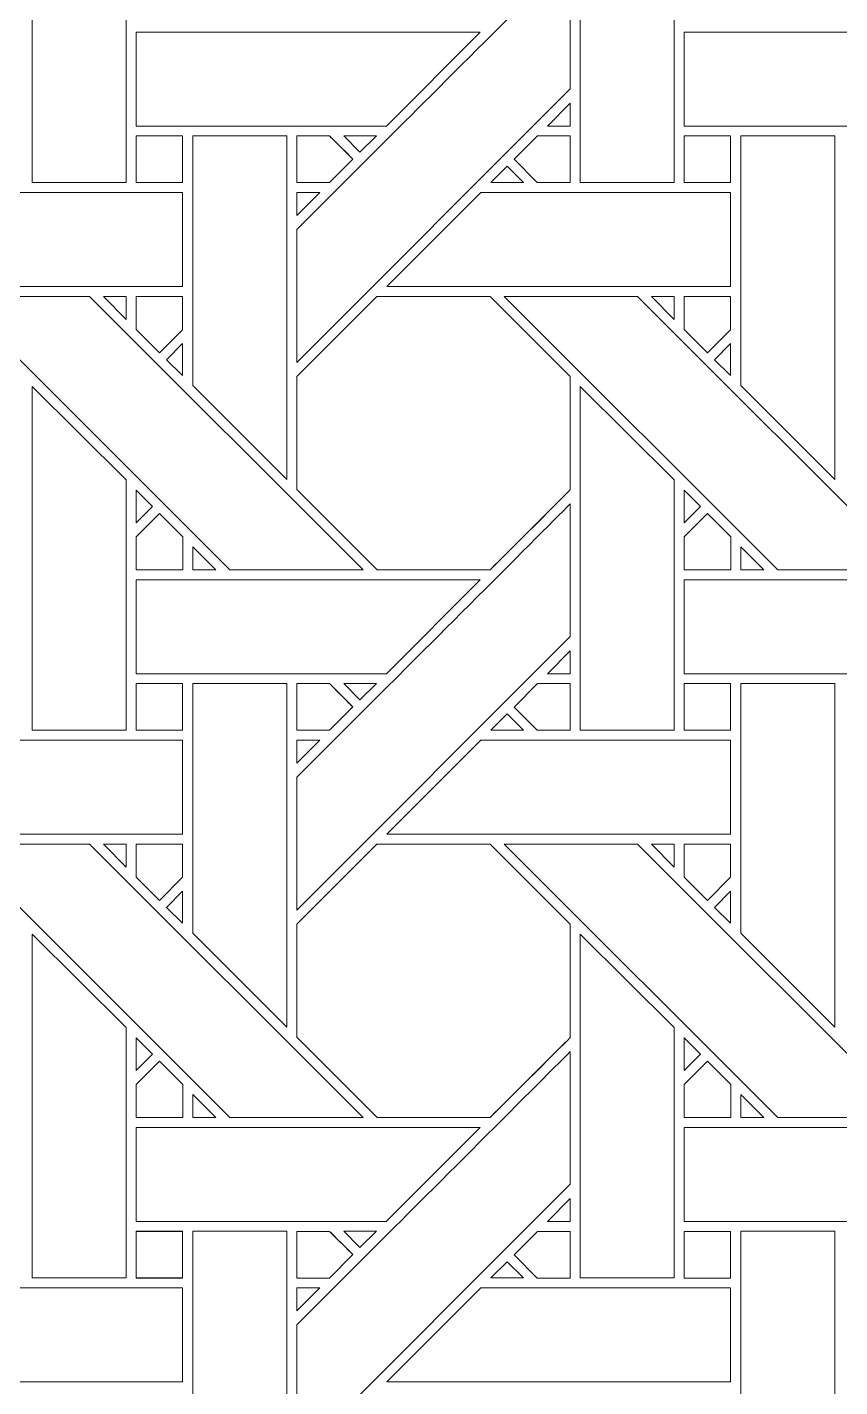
# Model space of a CAD drawing. Header units: inches. Extents: x 2.4 to 22.4, y -0.9 to 19.1.
# Drawn here: x 6.462 to 7.868, y 4.122 to 6.477 of the extents above; entities that cross this region are included whole.
import ezdxf

# ---------------------------------------------------------------- set-up
doc = ezdxf.new("R2010")
doc.units = ezdxf.units.IN
doc.header["$MEASUREMENT"] = 0
doc.layers.add('Design', color=7, linetype='Continuous', lineweight=0)

msp = doc.modelspace()

# ---------------------------------------------------------------- linework, layer by layer
at = {"layer": 'Design'}
for points, knots in [([(2.3829, 19.0948), (2.3829, 19.0948), (2.3829, -0.9052), (2.3829, -0.9052), (2.3829, -0.9052), (22.3829, -0.9052), (22.3829, -0.9052), (22.3829, -0.9052), (22.3829, 19.0948), (22.3829, 19.0948), (22.3829, 19.0948), (2.3829, 19.0948), (2.3829, 19.0948)], [0, 0, 0, 0, 1, 1, 1, 2, 2, 2, 3, 3, 3, 4, 4, 4, 4]), ([(3.3653, 18.1123), (3.3653, 18.1123), (3.3653, 0.0772), (3.3653, 0.0772), (3.3653, 0.0772), (21.4004, 0.0772), (21.4004, 0.0772), (21.4004, 0.0772), (21.4004, 18.1123), (21.4004, 18.1123), (21.4004, 18.1123), (3.3653, 18.1123), (3.3653, 18.1123)], [0, 0, 0, 0, 1, 1, 1, 2, 2, 2, 3, 3, 3, 4, 4, 4, 4]), ([(6.6329, 6.2082), (6.6329, 6.2082), (6.4701, 6.2082), (6.4701, 6.2082), (6.4701, 6.2082), (6.4701, 6.8041), (6.4701, 6.8041), (6.4701, 6.8041), (6.6329, 6.6419), (6.6329, 6.6419), (6.6329, 6.6419), (6.6329, 6.2082), (6.6329, 6.2082)], [0, 0, 0, 0, 1, 1, 1, 2, 2, 2, 3, 3, 3, 4, 4, 4, 4]), ([(7.5816, 6.2082), (7.5816, 6.2082), (7.4188, 6.2082), (7.4188, 6.2082), (7.4188, 6.2082), (7.4188, 6.8041), (7.4188, 6.8041), (7.4188, 6.8041), (7.5816, 6.6419), (7.5816, 6.6419), (7.5816, 6.6419), (7.5816, 6.2082), (7.5816, 6.2082)], [0, 0, 0, 0, 1, 1, 1, 2, 2, 2, 3, 3, 3, 4, 4, 4, 4]), ([(7.0635, 6.2624), (7.105, 6.3036), (7.3452, 6.5439), (7.4017, 6.6005), (7.4017, 6.6005), (7.4017, 6.3705), (7.4017, 6.3705), (7.4017, 6.3705), (6.928, 5.8968), (6.928, 5.8968), (6.928, 5.8968), (6.928, 6.1269), (6.928, 6.1269), (6.928, 6.1269), (7.0635, 6.2624), (7.0635, 6.2624)], [0, 0, 0, 0, 1, 1, 1, 2, 2, 2, 3, 3, 3, 4, 4, 4, 5, 5, 5, 5]), ([(6.6502, 6.3063), (6.6502, 6.3063), (6.6502, 6.469), (6.6502, 6.469), (6.6502, 6.469), (7.2459, 6.469), (7.2459, 6.469), (7.2459, 6.469), (7.0832, 6.3063), (7.0832, 6.3063), (7.0832, 6.3063), (6.6502, 6.3063), (6.6502, 6.3063)], [0, 0, 0, 0, 1, 1, 1, 2, 2, 2, 3, 3, 3, 4, 4, 4, 4]), ([(7.5989, 6.3063), (7.5989, 6.3063), (7.5989, 6.469), (7.5989, 6.469), (7.5989, 6.469), (8.1946, 6.469), (8.1946, 6.469), (8.1946, 6.469), (8.0319, 6.3063), (8.0319, 6.3063), (8.0319, 6.3063), (7.5989, 6.3063), (7.5989, 6.3063)], [0, 0, 0, 0, 1, 1, 1, 2, 2, 2, 3, 3, 3, 4, 4, 4, 4]), ([(7.3619, 6.3063), (7.3619, 6.3063), (7.4017, 6.3461), (7.4017, 6.3461), (7.4017, 6.3461), (7.4017, 6.3063), (7.4017, 6.3063), (7.4017, 6.3063), (7.3619, 6.3063), (7.3619, 6.3063)], [0, 0, 0, 0, 1, 1, 1, 2, 2, 2, 3, 3, 3, 3]), ([(6.6501, 6.289), (6.6501, 6.289), (6.7304, 6.289), (6.7304, 6.289), (6.7304, 6.289), (6.7304, 6.2082), (6.7304, 6.2082), (6.7304, 6.2082), (6.6501, 6.2082), (6.6501, 6.2082), (6.6501, 6.2082), (6.6501, 6.289), (6.6501, 6.289)], [0, 0, 0, 0, 1, 1, 1, 2, 2, 2, 3, 3, 3, 4, 4, 4, 4]), ([(6.7304, 6.289), (6.7304, 6.289), (6.7304, 6.2082), (6.7304, 6.2082), (6.7304, 6.2082), (6.6501, 6.2082), (6.6501, 6.2082), (6.6501, 6.2082), (6.6501, 6.289), (6.6501, 6.289), (6.6501, 6.289), (6.7304, 6.289), (6.7304, 6.289)], [0, 0, 0, 0, 1, 1, 1, 2, 2, 2, 3, 3, 3, 4, 4, 4, 4]), ([(6.9109, 6.289), (6.9109, 6.289), (6.9109, 5.6939), (6.9109, 5.6939), (6.9109, 5.6939), (6.748, 5.8568), (6.748, 5.8568), (6.748, 5.8568), (6.748, 6.289), (6.748, 6.289), (6.748, 6.289), (6.9109, 6.289), (6.9109, 6.289)], [0, 0, 0, 0, 1, 1, 1, 2, 2, 2, 3, 3, 3, 4, 4, 4, 4]), ([(6.985, 6.289), (6.9902, 6.2839), (7.021, 6.2531), (7.0254, 6.2486), (7.0254, 6.2486), (6.985, 6.2082), (6.985, 6.2082), (6.985, 6.2082), (6.928, 6.2082), (6.928, 6.2082), (6.928, 6.2082), (6.928, 6.289), (6.928, 6.289), (6.928, 6.289), (6.985, 6.289), (6.985, 6.289)], [0, 0, 0, 0, 1, 1, 1, 2, 2, 2, 3, 3, 3, 4, 4, 4, 5, 5, 5, 5]), ([(7.0111, 6.263), (7.0111, 6.263), (7.0254, 6.2486), (7.0254, 6.2486), (7.0254, 6.2486), (6.985, 6.2082), (6.985, 6.2082), (6.985, 6.2082), (6.928, 6.2082), (6.928, 6.2082), (6.928, 6.2082), (6.928, 6.289), (6.928, 6.289), (6.928, 6.289), (6.985, 6.289), (6.985, 6.289), (6.9907, 6.2834), (7.0014, 6.2727), (7.0111, 6.263)], [0, 0, 0, 0, 1, 1, 1, 2, 2, 2, 3, 3, 3, 4, 4, 4, 5, 5, 5, 6, 6, 6, 6]), ([(7.0095, 6.289), (7.0095, 6.289), (7.0659, 6.289), (7.0659, 6.289), (7.0659, 6.289), (7.0376, 6.2608), (7.0376, 6.2608), (7.0376, 6.2608), (7.0095, 6.289), (7.0095, 6.289)], [0, 0, 0, 0, 1, 1, 1, 2, 2, 2, 3, 3, 3, 3]), ([(7.3445, 6.2082), (7.3445, 6.2082), (7.3042, 6.2486), (7.3042, 6.2486), (7.3042, 6.2486), (7.3446, 6.289), (7.3446, 6.289), (7.3446, 6.289), (7.4017, 6.289), (7.4017, 6.289), (7.4017, 6.289), (7.4017, 6.2082), (7.4017, 6.2082), (7.4017, 6.2082), (7.3445, 6.2082), (7.3445, 6.2082)], [0, 0, 0, 0, 1, 1, 1, 2, 2, 2, 3, 3, 3, 4, 4, 4, 5, 5, 5, 5]), ([(7.3042, 6.2486), (7.3042, 6.2486), (7.3446, 6.289), (7.3446, 6.289), (7.3446, 6.289), (7.4017, 6.289), (7.4017, 6.289), (7.4017, 6.289), (7.4017, 6.2082), (7.4017, 6.2082), (7.4017, 6.2082), (7.3445, 6.2082), (7.3445, 6.2082), (7.3445, 6.2082), (7.3042, 6.2486), (7.3042, 6.2486)], [0, 0, 0, 0, 1, 1, 1, 2, 2, 2, 3, 3, 3, 4, 4, 4, 5, 5, 5, 5]), ([(7.5989, 6.289), (7.5989, 6.289), (7.6791, 6.289), (7.6791, 6.289), (7.6791, 6.289), (7.6791, 6.2082), (7.6791, 6.2082), (7.6791, 6.2082), (7.5989, 6.2082), (7.5989, 6.2082), (7.5989, 6.2082), (7.5989, 6.289), (7.5989, 6.289)], [0, 0, 0, 0, 1, 1, 1, 2, 2, 2, 3, 3, 3, 4, 4, 4, 4]), ([(7.6791, 6.289), (7.6791, 6.289), (7.6791, 6.2082), (7.6791, 6.2082), (7.6791, 6.2082), (7.5989, 6.2082), (7.5989, 6.2082), (7.5989, 6.2082), (7.5989, 6.289), (7.5989, 6.289), (7.5989, 6.289), (7.6791, 6.289), (7.6791, 6.289)], [0, 0, 0, 0, 1, 1, 1, 2, 2, 2, 3, 3, 3, 4, 4, 4, 4]), ([(7.8596, 6.289), (7.8596, 6.289), (7.8596, 5.6939), (7.8596, 5.6939), (7.8596, 5.6939), (7.6967, 5.8568), (7.6967, 5.8568), (7.6967, 5.8568), (7.6967, 6.289), (7.6967, 6.289), (7.6967, 6.289), (7.8596, 6.289), (7.8596, 6.289)], [0, 0, 0, 0, 1, 1, 1, 2, 2, 2, 3, 3, 3, 4, 4, 4, 4]), ([(7.3204, 6.2082), (7.3204, 6.2082), (7.2639, 6.2082), (7.2639, 6.2082), (7.2639, 6.2082), (7.2921, 6.2365), (7.2921, 6.2365), (7.2921, 6.2365), (7.3204, 6.2082), (7.3204, 6.2082)], [0, 0, 0, 0, 1, 1, 1, 2, 2, 2, 3, 3, 3, 3]), ([(6.298, 6.1911), (6.298, 6.1911), (6.7304, 6.1911), (6.7304, 6.1911), (6.7304, 6.1911), (6.7304, 6.0283), (6.7304, 6.0283), (6.7304, 6.0283), (6.1351, 6.0283), (6.1351, 6.0283), (6.1351, 6.0283), (6.298, 6.1911), (6.298, 6.1911)], [0, 0, 0, 0, 1, 1, 1, 2, 2, 2, 3, 3, 3, 4, 4, 4, 4]), ([(6.9679, 6.1911), (6.9679, 6.1911), (6.928, 6.1513), (6.928, 6.1513), (6.928, 6.1513), (6.928, 6.1911), (6.928, 6.1911), (6.928, 6.1911), (6.9679, 6.1911), (6.9679, 6.1911)], [0, 0, 0, 0, 1, 1, 1, 2, 2, 2, 3, 3, 3, 3]), ([(7.2467, 6.1911), (7.2467, 6.1911), (7.6792, 6.1911), (7.6792, 6.1911), (7.6792, 6.1911), (7.6792, 6.0283), (7.6792, 6.0283), (7.6792, 6.0283), (7.0839, 6.0283), (7.0839, 6.0283), (7.0839, 6.0283), (7.2467, 6.1911), (7.2467, 6.1911)], [0, 0, 0, 0, 1, 1, 1, 2, 2, 2, 3, 3, 3, 4, 4, 4, 4]), ([(6.5694, 6.0112), (6.5694, 6.0112), (7.043, 5.5375), (7.043, 5.5375), (7.043, 5.5375), (6.812, 5.5375), (6.812, 5.5375), (6.812, 5.5375), (6.3385, 6.0112), (6.3385, 6.0112), (6.3385, 6.0112), (6.5694, 6.0112), (6.5694, 6.0112)], [0, 0, 0, 0, 1, 1, 1, 2, 2, 2, 3, 3, 3, 4, 4, 4, 4]), ([(6.633, 6.0111), (6.633, 6.0111), (6.633, 5.9713), (6.633, 5.9713), (6.633, 5.9713), (6.5935, 6.0111), (6.5935, 6.0111), (6.5935, 6.0111), (6.633, 6.0111), (6.633, 6.0111)], [0, 0, 0, 0, 1, 1, 1, 2, 2, 2, 3, 3, 3, 3]), ([(6.7304, 6.0111), (6.7304, 6.0111), (6.7304, 5.9535), (6.7304, 5.9535), (6.7304, 5.9535), (6.6904, 5.9136), (6.6904, 5.9136), (6.6904, 5.9136), (6.6501, 5.9539), (6.6501, 5.9539), (6.6501, 5.9539), (6.6501, 6.0111), (6.6501, 6.0111), (6.6501, 6.0111), (6.7304, 6.0111), (6.7304, 6.0111)], [0, 0, 0, 0, 1, 1, 1, 2, 2, 2, 3, 3, 3, 4, 4, 4, 5, 5, 5, 5]), ([(6.6904, 5.9136), (6.6904, 5.9136), (6.6501, 5.9539), (6.6501, 5.9539), (6.6501, 5.9539), (6.6501, 6.0111), (6.6501, 6.0111), (6.6501, 6.0111), (6.7304, 6.0111), (6.7304, 6.0111), (6.7304, 6.0111), (6.7304, 5.9535), (6.7304, 5.9535), (6.7304, 5.9535), (6.6904, 5.9136), (6.6904, 5.9136)], [0, 0, 0, 0, 1, 1, 1, 2, 2, 2, 3, 3, 3, 4, 4, 4, 5, 5, 5, 5]), ([(7.0667, 6.0111), (7.0667, 6.0111), (7.2629, 6.0111), (7.2629, 6.0111), (7.2629, 6.0111), (7.4016, 5.8724), (7.4016, 5.8724), (7.4016, 5.8724), (7.4016, 5.6762), (7.4016, 5.6762), (7.3838, 5.6582), (7.2719, 5.5465), (7.2629, 5.5375), (7.2629, 5.5375), (7.0672, 5.5375), (7.0672, 5.5375), (7.0672, 5.5375), (6.928, 5.6767), (6.928, 5.6767), (6.928, 5.6767), (6.928, 5.8724), (6.928, 5.8724), (6.928, 5.8724), (7.0667, 6.0111), (7.0667, 6.0111)], [0, 0, 0, 0, 1, 1, 1, 2, 2, 2, 3, 3, 3, 4, 4, 4, 5, 5, 5, 6, 6, 6, 7, 7, 7, 8, 8, 8, 8]), ([(6.928, 5.8724), (6.928, 5.8724), (7.0667, 6.0111), (7.0667, 6.0111), (7.0667, 6.0111), (7.2629, 6.0111), (7.2629, 6.0111), (7.2629, 6.0111), (7.4016, 5.8724), (7.4016, 5.8724), (7.4016, 5.8724), (7.4016, 5.6762), (7.4016, 5.6762), (7.3836, 5.658), (7.2717, 5.5463), (7.2629, 5.5375), (7.2629, 5.5375), (7.0672, 5.5375), (7.0672, 5.5375), (7.0672, 5.5375), (6.928, 5.6767), (6.928, 5.6767), (6.928, 5.6767), (6.928, 5.8724), (6.928, 5.8724)], [0, 0, 0, 0, 1, 1, 1, 2, 2, 2, 3, 3, 3, 4, 4, 4, 5, 5, 5, 6, 6, 6, 7, 7, 7, 8, 8, 8, 8]), ([(7.5181, 6.0112), (7.5181, 6.0112), (7.9918, 5.5375), (7.9918, 5.5375), (7.9918, 5.5375), (7.7607, 5.5375), (7.7607, 5.5375), (7.7607, 5.5375), (7.2872, 6.0112), (7.2872, 6.0112), (7.2872, 6.0112), (7.5181, 6.0112), (7.5181, 6.0112)], [0, 0, 0, 0, 1, 1, 1, 2, 2, 2, 3, 3, 3, 4, 4, 4, 4]), ([(7.5817, 6.0111), (7.5817, 6.0111), (7.5817, 5.9713), (7.5817, 5.9713), (7.5817, 5.9713), (7.5422, 6.0111), (7.5422, 6.0111), (7.5422, 6.0111), (7.5817, 6.0111), (7.5817, 6.0111)], [0, 0, 0, 0, 1, 1, 1, 2, 2, 2, 3, 3, 3, 3]), ([(7.6791, 6.0111), (7.6791, 6.0111), (7.6791, 5.9535), (7.6791, 5.9535), (7.6791, 5.9535), (7.6392, 5.9136), (7.6392, 5.9136), (7.6392, 5.9136), (7.5988, 5.9539), (7.5988, 5.9539), (7.5988, 5.9539), (7.5988, 6.0111), (7.5988, 6.0111), (7.5988, 6.0111), (7.6791, 6.0111), (7.6791, 6.0111)], [0, 0, 0, 0, 1, 1, 1, 2, 2, 2, 3, 3, 3, 4, 4, 4, 5, 5, 5, 5]), ([(7.6392, 5.9136), (7.6392, 5.9136), (7.5988, 5.9539), (7.5988, 5.9539), (7.5988, 5.9539), (7.5988, 6.0111), (7.5988, 6.0111), (7.5988, 6.0111), (7.6791, 6.0111), (7.6791, 6.0111), (7.6791, 6.0111), (7.6791, 5.9535), (7.6791, 5.9535), (7.6791, 5.9535), (7.6392, 5.9136), (7.6392, 5.9136)], [0, 0, 0, 0, 1, 1, 1, 2, 2, 2, 3, 3, 3, 4, 4, 4, 5, 5, 5, 5]), ([(6.7304, 5.9293), (6.7304, 5.9293), (6.7304, 5.8741), (6.7304, 5.8741), (6.7304, 5.8741), (6.7027, 5.9015), (6.7027, 5.9015), (6.7027, 5.9015), (6.7304, 5.9293), (6.7304, 5.9293)], [0, 0, 0, 0, 1, 1, 1, 2, 2, 2, 3, 3, 3, 3]), ([(7.6792, 5.9293), (7.6792, 5.9293), (7.6792, 5.8741), (7.6792, 5.8741), (7.6792, 5.8741), (7.6514, 5.9015), (7.6514, 5.9015), (7.6514, 5.9015), (7.6792, 5.9293), (7.6792, 5.9293)], [0, 0, 0, 0, 1, 1, 1, 2, 2, 2, 3, 3, 3, 3]), ([(6.6329, 5.2595), (6.6329, 5.2595), (6.4701, 5.2595), (6.4701, 5.2595), (6.4701, 5.2595), (6.4701, 5.8553), (6.4701, 5.8553), (6.4701, 5.8553), (6.6329, 5.6932), (6.6329, 5.6932), (6.6329, 5.6932), (6.6329, 5.2595), (6.6329, 5.2595)], [0, 0, 0, 0, 1, 1, 1, 2, 2, 2, 3, 3, 3, 4, 4, 4, 4]), ([(7.5816, 5.2595), (7.5816, 5.2595), (7.4188, 5.2595), (7.4188, 5.2595), (7.4188, 5.2595), (7.4188, 5.8553), (7.4188, 5.8553), (7.4188, 5.8553), (7.5816, 5.6932), (7.5816, 5.6932), (7.5816, 5.6932), (7.5816, 5.2595), (7.5816, 5.2595)], [0, 0, 0, 0, 1, 1, 1, 2, 2, 2, 3, 3, 3, 4, 4, 4, 4]), ([(6.6502, 5.6189), (6.6502, 5.6189), (6.6502, 5.6757), (6.6502, 5.6757), (6.6502, 5.6757), (6.6784, 5.6471), (6.6784, 5.6471), (6.6784, 5.6471), (6.6502, 5.6189), (6.6502, 5.6189)], [0, 0, 0, 0, 1, 1, 1, 2, 2, 2, 3, 3, 3, 3]), ([(7.5989, 5.6189), (7.5989, 5.6189), (7.5989, 5.6757), (7.5989, 5.6757), (7.5989, 5.6757), (7.6271, 5.6471), (7.6271, 5.6471), (7.6271, 5.6471), (7.5989, 5.6189), (7.5989, 5.6189)], [0, 0, 0, 0, 1, 1, 1, 2, 2, 2, 3, 3, 3, 3]), ([(6.6501, 5.5372), (6.6501, 5.5372), (6.6501, 5.5945), (6.6501, 5.5945), (6.6501, 5.5945), (6.6904, 5.6349), (6.6904, 5.6349), (6.6904, 5.6349), (6.7308, 5.5945), (6.7308, 5.5945), (6.7308, 5.5945), (6.7308, 5.5372), (6.7308, 5.5372), (6.7308, 5.5372), (6.6501, 5.5372), (6.6501, 5.5372)], [0, 0, 0, 0, 1, 1, 1, 2, 2, 2, 3, 3, 3, 4, 4, 4, 5, 5, 5, 5]), ([(6.6904, 5.6349), (6.6904, 5.6349), (6.7308, 5.5945), (6.7308, 5.5945), (6.7308, 5.5945), (6.7308, 5.5372), (6.7308, 5.5372), (6.7308, 5.5372), (6.6501, 5.5372), (6.6501, 5.5372), (6.6501, 5.5372), (6.6501, 5.5945), (6.6501, 5.5945), (6.6501, 5.5945), (6.6904, 5.6349), (6.6904, 5.6349)], [0, 0, 0, 0, 1, 1, 1, 2, 2, 2, 3, 3, 3, 4, 4, 4, 5, 5, 5, 5]), ([(7.0635, 5.3136), (7.1049, 5.3548), (7.3452, 5.5952), (7.4017, 5.6518), (7.4017, 5.6518), (7.4017, 5.4217), (7.4017, 5.4217), (7.4017, 5.4217), (6.928, 4.9481), (6.928, 4.9481), (6.928, 4.9481), (6.928, 5.1782), (6.928, 5.1782), (6.928, 5.1782), (7.0635, 5.3136), (7.0635, 5.3136)], [0, 0, 0, 0, 1, 1, 1, 2, 2, 2, 3, 3, 3, 4, 4, 4, 5, 5, 5, 5]), ([(7.5989, 5.5372), (7.5989, 5.5372), (7.5989, 5.5945), (7.5989, 5.5945), (7.5989, 5.5945), (7.6392, 5.6349), (7.6392, 5.6349), (7.6392, 5.6349), (7.6795, 5.5945), (7.6795, 5.5945), (7.6795, 5.5945), (7.6795, 5.5372), (7.6795, 5.5372), (7.6795, 5.5372), (7.5989, 5.5372), (7.5989, 5.5372)], [0, 0, 0, 0, 1, 1, 1, 2, 2, 2, 3, 3, 3, 4, 4, 4, 5, 5, 5, 5]), ([(7.6392, 5.6349), (7.6392, 5.6349), (7.6795, 5.5945), (7.6795, 5.5945), (7.6795, 5.5945), (7.6795, 5.5372), (7.6795, 5.5372), (7.6795, 5.5372), (7.5989, 5.5372), (7.5989, 5.5372), (7.5989, 5.5372), (7.5989, 5.5945), (7.5989, 5.5945), (7.5989, 5.5945), (7.6392, 5.6349), (7.6392, 5.6349)], [0, 0, 0, 0, 1, 1, 1, 2, 2, 2, 3, 3, 3, 4, 4, 4, 5, 5, 5, 5]), ([(6.7481, 5.5375), (6.7481, 5.5375), (6.7481, 5.5773), (6.7481, 5.5773), (6.7481, 5.5773), (6.7878, 5.5375), (6.7878, 5.5375), (6.7878, 5.5375), (6.7481, 5.5375), (6.7481, 5.5375)], [0, 0, 0, 0, 1, 1, 1, 2, 2, 2, 3, 3, 3, 3]), ([(7.6968, 5.5375), (7.6968, 5.5375), (7.6968, 5.5773), (7.6968, 5.5773), (7.6968, 5.5773), (7.7365, 5.5375), (7.7365, 5.5375), (7.7365, 5.5375), (7.6968, 5.5375), (7.6968, 5.5375)], [0, 0, 0, 0, 1, 1, 1, 2, 2, 2, 3, 3, 3, 3]), ([(6.6502, 5.3576), (6.6502, 5.3576), (6.6502, 5.5202), (6.6502, 5.5202), (6.6502, 5.5202), (7.2459, 5.5202), (7.2459, 5.5202), (7.2459, 5.5202), (7.0832, 5.3576), (7.0832, 5.3576), (7.0832, 5.3576), (6.6502, 5.3576), (6.6502, 5.3576)], [0, 0, 0, 0, 1, 1, 1, 2, 2, 2, 3, 3, 3, 4, 4, 4, 4]), ([(7.5989, 5.3576), (7.5989, 5.3576), (7.5989, 5.5202), (7.5989, 5.5202), (7.5989, 5.5202), (8.1946, 5.5202), (8.1946, 5.5202), (8.1946, 5.5202), (8.0319, 5.3576), (8.0319, 5.3576), (8.0319, 5.3576), (7.5989, 5.3576), (7.5989, 5.3576)], [0, 0, 0, 0, 1, 1, 1, 2, 2, 2, 3, 3, 3, 4, 4, 4, 4]), ([(7.3619, 5.3576), (7.3619, 5.3576), (7.4017, 5.3973), (7.4017, 5.3973), (7.4017, 5.3973), (7.4017, 5.3576), (7.4017, 5.3576), (7.4017, 5.3576), (7.3619, 5.3576), (7.3619, 5.3576)], [0, 0, 0, 0, 1, 1, 1, 2, 2, 2, 3, 3, 3, 3]), ([(6.6501, 5.3403), (6.6501, 5.3403), (6.7304, 5.3403), (6.7304, 5.3403), (6.7304, 5.3403), (6.7304, 5.2595), (6.7304, 5.2595), (6.7304, 5.2595), (6.6501, 5.2595), (6.6501, 5.2595), (6.6501, 5.2595), (6.6501, 5.3403), (6.6501, 5.3403)], [0, 0, 0, 0, 1, 1, 1, 2, 2, 2, 3, 3, 3, 4, 4, 4, 4]), ([(6.7304, 5.3403), (6.7304, 5.3403), (6.7304, 5.2595), (6.7304, 5.2595), (6.7304, 5.2595), (6.6501, 5.2595), (6.6501, 5.2595), (6.6501, 5.2595), (6.6501, 5.3403), (6.6501, 5.3403), (6.6501, 5.3403), (6.7304, 5.3403), (6.7304, 5.3403)], [0, 0, 0, 0, 1, 1, 1, 2, 2, 2, 3, 3, 3, 4, 4, 4, 4]), ([(6.9109, 5.3403), (6.9109, 5.3403), (6.9109, 4.7452), (6.9109, 4.7452), (6.9109, 4.7452), (6.748, 4.9081), (6.748, 4.9081), (6.748, 4.9081), (6.748, 5.3403), (6.748, 5.3403), (6.748, 5.3403), (6.9109, 5.3403), (6.9109, 5.3403)], [0, 0, 0, 0, 1, 1, 1, 2, 2, 2, 3, 3, 3, 4, 4, 4, 4]), ([(6.985, 5.3403), (6.9902, 5.3351), (7.021, 5.3043), (7.0254, 5.2999), (7.0254, 5.2999), (6.985, 5.2595), (6.985, 5.2595), (6.985, 5.2595), (6.928, 5.2595), (6.928, 5.2595), (6.928, 5.2595), (6.928, 5.3403), (6.928, 5.3403), (6.928, 5.3403), (6.985, 5.3403), (6.985, 5.3403)], [0, 0, 0, 0, 1, 1, 1, 2, 2, 2, 3, 3, 3, 4, 4, 4, 5, 5, 5, 5]), ([(7.0096, 5.3158), (7.0155, 5.3098), (7.0212, 5.3041), (7.0254, 5.2999), (7.0254, 5.2999), (6.985, 5.2595), (6.985, 5.2595), (6.985, 5.2595), (6.928, 5.2595), (6.928, 5.2595), (6.928, 5.2595), (6.928, 5.3403), (6.928, 5.3403), (6.928, 5.3403), (6.985, 5.3403), (6.985, 5.3403), (6.9904, 5.3349), (7.0003, 5.3251), (7.0096, 5.3158)], [0, 0, 0, 0, 1, 1, 1, 2, 2, 2, 3, 3, 3, 4, 4, 4, 5, 5, 5, 6, 6, 6, 6]), ([(7.0095, 5.3403), (7.0095, 5.3403), (7.0659, 5.3403), (7.0659, 5.3403), (7.0659, 5.3403), (7.0376, 5.3121), (7.0376, 5.3121), (7.0376, 5.3121), (7.0095, 5.3403), (7.0095, 5.3403)], [0, 0, 0, 0, 1, 1, 1, 2, 2, 2, 3, 3, 3, 3]), ([(7.3445, 5.2595), (7.3445, 5.2595), (7.3042, 5.2998), (7.3042, 5.2998), (7.3042, 5.2998), (7.3446, 5.3403), (7.3446, 5.3403), (7.3446, 5.3403), (7.4017, 5.3403), (7.4017, 5.3403), (7.4017, 5.3403), (7.4017, 5.2595), (7.4017, 5.2595), (7.4017, 5.2595), (7.3445, 5.2595), (7.3445, 5.2595)], [0, 0, 0, 0, 1, 1, 1, 2, 2, 2, 3, 3, 3, 4, 4, 4, 5, 5, 5, 5]), ([(7.3042, 5.2998), (7.3042, 5.2998), (7.3446, 5.3403), (7.3446, 5.3403), (7.3446, 5.3403), (7.4017, 5.3403), (7.4017, 5.3403), (7.4017, 5.3403), (7.4017, 5.2595), (7.4017, 5.2595), (7.4017, 5.2595), (7.3445, 5.2595), (7.3445, 5.2595), (7.3445, 5.2595), (7.3042, 5.2998), (7.3042, 5.2998)], [0, 0, 0, 0, 1, 1, 1, 2, 2, 2, 3, 3, 3, 4, 4, 4, 5, 5, 5, 5]), ([(7.5989, 5.3403), (7.5989, 5.3403), (7.6791, 5.3403), (7.6791, 5.3403), (7.6791, 5.3403), (7.6791, 5.2595), (7.6791, 5.2595), (7.6791, 5.2595), (7.5989, 5.2595), (7.5989, 5.2595), (7.5989, 5.2595), (7.5989, 5.3403), (7.5989, 5.3403)], [0, 0, 0, 0, 1, 1, 1, 2, 2, 2, 3, 3, 3, 4, 4, 4, 4]), ([(7.6791, 5.3403), (7.6791, 5.3403), (7.6791, 5.2595), (7.6791, 5.2595), (7.6791, 5.2595), (7.5989, 5.2595), (7.5989, 5.2595), (7.5989, 5.2595), (7.5989, 5.3403), (7.5989, 5.3403), (7.5989, 5.3403), (7.6791, 5.3403), (7.6791, 5.3403)], [0, 0, 0, 0, 1, 1, 1, 2, 2, 2, 3, 3, 3, 4, 4, 4, 4]), ([(7.8596, 5.3403), (7.8596, 5.3403), (7.8596, 4.7452), (7.8596, 4.7452), (7.8596, 4.7452), (7.6967, 4.9081), (7.6967, 4.9081), (7.6967, 4.9081), (7.6967, 5.3403), (7.6967, 5.3403), (7.6967, 5.3403), (7.8596, 5.3403), (7.8596, 5.3403)], [0, 0, 0, 0, 1, 1, 1, 2, 2, 2, 3, 3, 3, 4, 4, 4, 4]), ([(7.3204, 5.2595), (7.3204, 5.2595), (7.2639, 5.2595), (7.2639, 5.2595), (7.2639, 5.2595), (7.2921, 5.2878), (7.2921, 5.2878), (7.2921, 5.2878), (7.3204, 5.2595), (7.3204, 5.2595)], [0, 0, 0, 0, 1, 1, 1, 2, 2, 2, 3, 3, 3, 3]), ([(6.298, 5.2424), (6.298, 5.2424), (6.7304, 5.2424), (6.7304, 5.2424), (6.7304, 5.2424), (6.7304, 5.0795), (6.7304, 5.0795), (6.7304, 5.0795), (6.1351, 5.0795), (6.1351, 5.0795), (6.1351, 5.0795), (6.298, 5.2424), (6.298, 5.2424)], [0, 0, 0, 0, 1, 1, 1, 2, 2, 2, 3, 3, 3, 4, 4, 4, 4]), ([(6.9679, 5.2424), (6.9679, 5.2424), (6.928, 5.2025), (6.928, 5.2025), (6.928, 5.2025), (6.928, 5.2424), (6.928, 5.2424), (6.928, 5.2424), (6.9679, 5.2424), (6.9679, 5.2424)], [0, 0, 0, 0, 1, 1, 1, 2, 2, 2, 3, 3, 3, 3]), ([(7.2467, 5.2424), (7.2467, 5.2424), (7.6792, 5.2424), (7.6792, 5.2424), (7.6792, 5.2424), (7.6792, 5.0795), (7.6792, 5.0795), (7.6792, 5.0795), (7.0839, 5.0795), (7.0839, 5.0795), (7.0839, 5.0795), (7.2467, 5.2424), (7.2467, 5.2424)], [0, 0, 0, 0, 1, 1, 1, 2, 2, 2, 3, 3, 3, 4, 4, 4, 4]), ([(6.5694, 5.0624), (6.5694, 5.0624), (7.043, 4.5888), (7.043, 4.5888), (7.043, 4.5888), (6.812, 4.5888), (6.812, 4.5888), (6.812, 4.5888), (6.3385, 5.0624), (6.3385, 5.0624), (6.3385, 5.0624), (6.5694, 5.0624), (6.5694, 5.0624)], [0, 0, 0, 0, 1, 1, 1, 2, 2, 2, 3, 3, 3, 4, 4, 4, 4]), ([(6.633, 5.0624), (6.633, 5.0624), (6.633, 5.0226), (6.633, 5.0226), (6.633, 5.0226), (6.5935, 5.0624), (6.5935, 5.0624), (6.5935, 5.0624), (6.633, 5.0624), (6.633, 5.0624)], [0, 0, 0, 0, 1, 1, 1, 2, 2, 2, 3, 3, 3, 3]), ([(6.7304, 5.0624), (6.7304, 5.0624), (6.7304, 5.0048), (6.7304, 5.0048), (6.7304, 5.0048), (6.6904, 4.9648), (6.6904, 4.9648), (6.6904, 4.9648), (6.6501, 5.0052), (6.6501, 5.0052), (6.6501, 5.0052), (6.6501, 5.0624), (6.6501, 5.0624), (6.6501, 5.0624), (6.7304, 5.0624), (6.7304, 5.0624)], [0, 0, 0, 0, 1, 1, 1, 2, 2, 2, 3, 3, 3, 4, 4, 4, 5, 5, 5, 5]), ([(6.6904, 4.9648), (6.6904, 4.9648), (6.6501, 5.0052), (6.6501, 5.0052), (6.6501, 5.0052), (6.6501, 5.0624), (6.6501, 5.0624), (6.6501, 5.0624), (6.7304, 5.0624), (6.7304, 5.0624), (6.7304, 5.0624), (6.7304, 5.0048), (6.7304, 5.0048), (6.7304, 5.0048), (6.6904, 4.9648), (6.6904, 4.9648)], [0, 0, 0, 0, 1, 1, 1, 2, 2, 2, 3, 3, 3, 4, 4, 4, 5, 5, 5, 5]), ([(7.0667, 5.0624), (7.0667, 5.0624), (7.2629, 5.0624), (7.2629, 5.0624), (7.2629, 5.0624), (7.4016, 4.9237), (7.4016, 4.9237), (7.4016, 4.9237), (7.4016, 4.7274), (7.4016, 4.7274), (7.3838, 4.7095), (7.2719, 4.5978), (7.2629, 4.5888), (7.2629, 4.5888), (7.0672, 4.5888), (7.0672, 4.5888), (7.0672, 4.5888), (6.928, 4.728), (6.928, 4.728), (6.928, 4.728), (6.928, 4.9237), (6.928, 4.9237), (6.928, 4.9237), (7.0667, 5.0624), (7.0667, 5.0624)], [0, 0, 0, 0, 1, 1, 1, 2, 2, 2, 3, 3, 3, 4, 4, 4, 5, 5, 5, 6, 6, 6, 7, 7, 7, 8, 8, 8, 8]), ([(6.928, 4.9237), (6.928, 4.9237), (7.0667, 5.0624), (7.0667, 5.0624), (7.0667, 5.0624), (7.2629, 5.0624), (7.2629, 5.0624), (7.2629, 5.0624), (7.4016, 4.9237), (7.4016, 4.9237), (7.4016, 4.9237), (7.4016, 4.7274), (7.4016, 4.7274), (7.3836, 4.7093), (7.2717, 4.5976), (7.2629, 4.5888), (7.2629, 4.5888), (7.0672, 4.5888), (7.0672, 4.5888), (7.0672, 4.5888), (6.928, 4.728), (6.928, 4.728), (6.928, 4.728), (6.928, 4.9237), (6.928, 4.9237)], [0, 0, 0, 0, 1, 1, 1, 2, 2, 2, 3, 3, 3, 4, 4, 4, 5, 5, 5, 6, 6, 6, 7, 7, 7, 8, 8, 8, 8]), ([(7.5181, 5.0624), (7.5181, 5.0624), (7.9918, 4.5888), (7.9918, 4.5888), (7.9918, 4.5888), (7.7607, 4.5888), (7.7607, 4.5888), (7.7607, 4.5888), (7.2872, 5.0624), (7.2872, 5.0624), (7.2872, 5.0624), (7.5181, 5.0624), (7.5181, 5.0624)], [0, 0, 0, 0, 1, 1, 1, 2, 2, 2, 3, 3, 3, 4, 4, 4, 4]), ([(7.5817, 5.0624), (7.5817, 5.0624), (7.5817, 5.0226), (7.5817, 5.0226), (7.5817, 5.0226), (7.5422, 5.0624), (7.5422, 5.0624), (7.5422, 5.0624), (7.5817, 5.0624), (7.5817, 5.0624)], [0, 0, 0, 0, 1, 1, 1, 2, 2, 2, 3, 3, 3, 3]), ([(7.6791, 5.0624), (7.6791, 5.0624), (7.6791, 5.0048), (7.6791, 5.0048), (7.6791, 5.0048), (7.6392, 4.9648), (7.6392, 4.9648), (7.6392, 4.9648), (7.5988, 5.0052), (7.5988, 5.0052), (7.5988, 5.0052), (7.5988, 5.0624), (7.5988, 5.0624), (7.5988, 5.0624), (7.6791, 5.0624), (7.6791, 5.0624)], [0, 0, 0, 0, 1, 1, 1, 2, 2, 2, 3, 3, 3, 4, 4, 4, 5, 5, 5, 5]), ([(7.6392, 4.9648), (7.6392, 4.9648), (7.5988, 5.0052), (7.5988, 5.0052), (7.5988, 5.0052), (7.5988, 5.0624), (7.5988, 5.0624), (7.5988, 5.0624), (7.6791, 5.0624), (7.6791, 5.0624), (7.6791, 5.0624), (7.6791, 5.0048), (7.6791, 5.0048), (7.6791, 5.0048), (7.6392, 4.9648), (7.6392, 4.9648)], [0, 0, 0, 0, 1, 1, 1, 2, 2, 2, 3, 3, 3, 4, 4, 4, 5, 5, 5, 5]), ([(6.7304, 4.9806), (6.7304, 4.9806), (6.7304, 4.9254), (6.7304, 4.9254), (6.7304, 4.9254), (6.7027, 4.9528), (6.7027, 4.9528), (6.7027, 4.9528), (6.7304, 4.9806), (6.7304, 4.9806)], [0, 0, 0, 0, 1, 1, 1, 2, 2, 2, 3, 3, 3, 3]), ([(7.6792, 4.9806), (7.6792, 4.9806), (7.6792, 4.9254), (7.6792, 4.9254), (7.6792, 4.9254), (7.6514, 4.9528), (7.6514, 4.9528), (7.6514, 4.9528), (7.6792, 4.9806), (7.6792, 4.9806)], [0, 0, 0, 0, 1, 1, 1, 2, 2, 2, 3, 3, 3, 3]), ([(6.6329, 4.3108), (6.6329, 4.3108), (6.4701, 4.3108), (6.4701, 4.3108), (6.4701, 4.3108), (6.4701, 4.9066), (6.4701, 4.9066), (6.4701, 4.9066), (6.6329, 4.7444), (6.6329, 4.7444), (6.6329, 4.7444), (6.6329, 4.3108), (6.6329, 4.3108)], [0, 0, 0, 0, 1, 1, 1, 2, 2, 2, 3, 3, 3, 4, 4, 4, 4]), ([(7.5816, 4.3108), (7.5816, 4.3108), (7.4188, 4.3108), (7.4188, 4.3108), (7.4188, 4.3108), (7.4188, 4.9066), (7.4188, 4.9066), (7.4188, 4.9066), (7.5816, 4.7445), (7.5816, 4.7445), (7.5816, 4.7445), (7.5816, 4.3108), (7.5816, 4.3108)], [0, 0, 0, 0, 1, 1, 1, 2, 2, 2, 3, 3, 3, 4, 4, 4, 4]), ([(6.6502, 4.6702), (6.6502, 4.6702), (6.6502, 4.727), (6.6502, 4.727), (6.6502, 4.727), (6.6784, 4.6984), (6.6784, 4.6984), (6.6784, 4.6984), (6.6502, 4.6702), (6.6502, 4.6702)], [0, 0, 0, 0, 1, 1, 1, 2, 2, 2, 3, 3, 3, 3]), ([(7.5989, 4.6702), (7.5989, 4.6702), (7.5989, 4.727), (7.5989, 4.727), (7.5989, 4.727), (7.6271, 4.6984), (7.6271, 4.6984), (7.6271, 4.6984), (7.5989, 4.6702), (7.5989, 4.6702)], [0, 0, 0, 0, 1, 1, 1, 2, 2, 2, 3, 3, 3, 3]), ([(7.0639, 4.3653), (7.1134, 4.4146), (7.3462, 4.6475), (7.4017, 4.703), (7.4017, 4.703), (7.4017, 4.473), (7.4017, 4.473), (7.4017, 4.473), (6.928, 3.9994), (6.928, 3.9994), (6.928, 3.9994), (6.928, 4.2294), (6.928, 4.2294), (6.928, 4.2294), (7.0639, 4.3653), (7.0639, 4.3653)], [0, 0, 0, 0, 1, 1, 1, 2, 2, 2, 3, 3, 3, 4, 4, 4, 5, 5, 5, 5]), ([(6.6501, 4.5885), (6.6501, 4.5885), (6.6501, 4.6458), (6.6501, 4.6458), (6.6501, 4.6458), (6.6904, 4.6861), (6.6904, 4.6861), (6.6904, 4.6861), (6.7308, 4.6458), (6.7308, 4.6458), (6.7308, 4.6458), (6.7308, 4.5885), (6.7308, 4.5885), (6.7308, 4.5885), (6.6501, 4.5885), (6.6501, 4.5885)], [0, 0, 0, 0, 1, 1, 1, 2, 2, 2, 3, 3, 3, 4, 4, 4, 5, 5, 5, 5]), ([(6.6904, 4.6861), (6.6904, 4.6861), (6.7308, 4.6458), (6.7308, 4.6458), (6.7308, 4.6458), (6.7308, 4.5885), (6.7308, 4.5885), (6.7308, 4.5885), (6.6501, 4.5885), (6.6501, 4.5885), (6.6501, 4.5885), (6.6501, 4.6458), (6.6501, 4.6458), (6.6501, 4.6458), (6.6904, 4.6861), (6.6904, 4.6861)], [0, 0, 0, 0, 1, 1, 1, 2, 2, 2, 3, 3, 3, 4, 4, 4, 5, 5, 5, 5]), ([(7.5989, 4.5885), (7.5989, 4.5885), (7.5989, 4.6458), (7.5989, 4.6458), (7.5989, 4.6458), (7.6392, 4.6861), (7.6392, 4.6861), (7.6392, 4.6861), (7.6795, 4.6458), (7.6795, 4.6458), (7.6795, 4.6458), (7.6795, 4.5885), (7.6795, 4.5885), (7.6795, 4.5885), (7.5989, 4.5885), (7.5989, 4.5885)], [0, 0, 0, 0, 1, 1, 1, 2, 2, 2, 3, 3, 3, 4, 4, 4, 5, 5, 5, 5]), ([(7.6392, 4.6861), (7.6392, 4.6861), (7.6795, 4.6458), (7.6795, 4.6458), (7.6795, 4.6458), (7.6795, 4.5885), (7.6795, 4.5885), (7.6795, 4.5885), (7.5989, 4.5885), (7.5989, 4.5885), (7.5989, 4.5885), (7.5989, 4.6458), (7.5989, 4.6458), (7.5989, 4.6458), (7.6392, 4.6861), (7.6392, 4.6861)], [0, 0, 0, 0, 1, 1, 1, 2, 2, 2, 3, 3, 3, 4, 4, 4, 5, 5, 5, 5]), ([(6.7481, 4.5888), (6.7481, 4.5888), (6.7481, 4.6286), (6.7481, 4.6286), (6.7481, 4.6286), (6.7878, 4.5888), (6.7878, 4.5888), (6.7878, 4.5888), (6.7481, 4.5888), (6.7481, 4.5888)], [0, 0, 0, 0, 1, 1, 1, 2, 2, 2, 3, 3, 3, 3]), ([(7.6968, 4.5888), (7.6968, 4.5888), (7.6968, 4.6286), (7.6968, 4.6286), (7.6968, 4.6286), (7.7365, 4.5888), (7.7365, 4.5888), (7.7365, 4.5888), (7.6968, 4.5888), (7.6968, 4.5888)], [0, 0, 0, 0, 1, 1, 1, 2, 2, 2, 3, 3, 3, 3]), ([(6.6502, 4.4088), (6.6502, 4.4088), (6.6502, 4.5715), (6.6502, 4.5715), (6.6502, 4.5715), (7.2459, 4.5715), (7.2459, 4.5715), (7.2459, 4.5715), (7.0831, 4.4088), (7.0831, 4.4088), (7.0831, 4.4088), (6.6502, 4.4088), (6.6502, 4.4088)], [0, 0, 0, 0, 1, 1, 1, 2, 2, 2, 3, 3, 3, 4, 4, 4, 4]), ([(7.5989, 4.4088), (7.5989, 4.4088), (7.5989, 4.5715), (7.5989, 4.5715), (7.5989, 4.5715), (8.1946, 4.5715), (8.1946, 4.5715), (8.1946, 4.5715), (8.0319, 4.4088), (8.0319, 4.4088), (8.0319, 4.4088), (7.5989, 4.4088), (7.5989, 4.4088)], [0, 0, 0, 0, 1, 1, 1, 2, 2, 2, 3, 3, 3, 4, 4, 4, 4]), ([(7.3619, 4.4089), (7.3619, 4.4089), (7.4017, 4.4486), (7.4017, 4.4486), (7.4017, 4.4486), (7.4017, 4.4089), (7.4017, 4.4089), (7.4017, 4.4089), (7.3619, 4.4089), (7.3619, 4.4089)], [0, 0, 0, 0, 1, 1, 1, 2, 2, 2, 3, 3, 3, 3]), ([(6.6501, 4.3915), (6.6501, 4.3915), (6.7303, 4.3915), (6.7303, 4.3915), (6.7303, 4.3915), (6.7303, 4.3107), (6.7303, 4.3107), (6.7303, 4.3107), (6.6501, 4.3107), (6.6501, 4.3107), (6.6501, 4.3107), (6.6501, 4.3915), (6.6501, 4.3915)], [0, 0, 0, 0, 1, 1, 1, 2, 2, 2, 3, 3, 3, 4, 4, 4, 4]), ([(6.7304, 4.3916), (6.7304, 4.3916), (6.7304, 4.3108), (6.7304, 4.3108), (6.7304, 4.3108), (6.6502, 4.3108), (6.6502, 4.3108), (6.6502, 4.3108), (6.6502, 4.3916), (6.6502, 4.3916), (6.6502, 4.3916), (6.7304, 4.3916), (6.7304, 4.3916)], [0, 0, 0, 0, 1, 1, 1, 2, 2, 2, 3, 3, 3, 4, 4, 4, 4]), ([(6.9109, 4.3916), (6.9109, 4.3916), (6.9109, 3.7964), (6.9109, 3.7964), (6.9109, 3.7964), (6.748, 3.9594), (6.748, 3.9594), (6.748, 3.9594), (6.748, 4.3916), (6.748, 4.3916), (6.748, 4.3916), (6.9109, 4.3916), (6.9109, 4.3916)], [0, 0, 0, 0, 1, 1, 1, 2, 2, 2, 3, 3, 3, 4, 4, 4, 4]), ([(6.985, 4.3915), (6.9902, 4.3864), (7.021, 4.3556), (7.0254, 4.3512), (7.0254, 4.3512), (6.985, 4.3107), (6.985, 4.3107), (6.985, 4.3107), (6.928, 4.3107), (6.928, 4.3107), (6.928, 4.3107), (6.928, 4.3915), (6.928, 4.3915), (6.928, 4.3915), (6.985, 4.3915), (6.985, 4.3915)], [0, 0, 0, 0, 1, 1, 1, 2, 2, 2, 3, 3, 3, 4, 4, 4, 5, 5, 5, 5]), ([(7.0254, 4.3512), (7.0254, 4.3512), (6.985, 4.3107), (6.985, 4.3107), (6.985, 4.3107), (6.928, 4.3107), (6.928, 4.3107), (6.928, 4.3107), (6.928, 4.3915), (6.928, 4.3915), (6.928, 4.3915), (6.985, 4.3915), (6.985, 4.3915), (6.985, 4.3915), (7.0254, 4.3512), (7.0254, 4.3512)], [0, 0, 0, 0, 1, 1, 1, 2, 2, 2, 3, 3, 3, 4, 4, 4, 5, 5, 5, 5]), ([(7.0095, 4.3916), (7.0095, 4.3916), (7.0659, 4.3916), (7.0659, 4.3916), (7.0659, 4.3916), (7.0376, 4.3634), (7.0376, 4.3634), (7.0376, 4.3634), (7.0095, 4.3916), (7.0095, 4.3916)], [0, 0, 0, 0, 1, 1, 1, 2, 2, 2, 3, 3, 3, 3]), ([(7.3445, 4.3107), (7.3445, 4.3107), (7.3042, 4.3511), (7.3042, 4.3511), (7.3042, 4.3511), (7.3446, 4.3915), (7.3446, 4.3915), (7.3446, 4.3915), (7.4017, 4.3915), (7.4017, 4.3915), (7.4017, 4.3915), (7.4017, 4.3107), (7.4017, 4.3107), (7.4017, 4.3107), (7.3445, 4.3107), (7.3445, 4.3107)], [0, 0, 0, 0, 1, 1, 1, 2, 2, 2, 3, 3, 3, 4, 4, 4, 5, 5, 5, 5]), ([(7.3042, 4.3511), (7.3042, 4.3511), (7.3446, 4.3915), (7.3446, 4.3915), (7.3446, 4.3915), (7.4017, 4.3915), (7.4017, 4.3915), (7.4017, 4.3915), (7.4017, 4.3107), (7.4017, 4.3107), (7.4017, 4.3107), (7.3445, 4.3107), (7.3445, 4.3107), (7.3445, 4.3107), (7.3042, 4.3511), (7.3042, 4.3511)], [0, 0, 0, 0, 1, 1, 1, 2, 2, 2, 3, 3, 3, 4, 4, 4, 5, 5, 5, 5]), ([(7.5989, 4.3915), (7.5989, 4.3915), (7.6791, 4.3915), (7.6791, 4.3915), (7.6791, 4.3915), (7.6791, 4.3107), (7.6791, 4.3107), (7.6791, 4.3107), (7.5989, 4.3107), (7.5989, 4.3107), (7.5989, 4.3107), (7.5989, 4.3915), (7.5989, 4.3915)], [0, 0, 0, 0, 1, 1, 1, 2, 2, 2, 3, 3, 3, 4, 4, 4, 4]), ([(7.6791, 4.3915), (7.6791, 4.3915), (7.6791, 4.3107), (7.6791, 4.3107), (7.6791, 4.3107), (7.5989, 4.3107), (7.5989, 4.3107), (7.5989, 4.3107), (7.5989, 4.3915), (7.5989, 4.3915), (7.5989, 4.3915), (7.6791, 4.3915), (7.6791, 4.3915)], [0, 0, 0, 0, 1, 1, 1, 2, 2, 2, 3, 3, 3, 4, 4, 4, 4]), ([(7.8596, 4.3916), (7.8596, 4.3916), (7.8596, 3.7964), (7.8596, 3.7964), (7.8596, 3.7964), (7.6967, 3.9594), (7.6967, 3.9594), (7.6967, 3.9594), (7.6967, 4.3916), (7.6967, 4.3916), (7.6967, 4.3916), (7.8596, 4.3916), (7.8596, 4.3916)], [0, 0, 0, 0, 1, 1, 1, 2, 2, 2, 3, 3, 3, 4, 4, 4, 4]), ([(7.3204, 4.3108), (7.3204, 4.3108), (7.2639, 4.3108), (7.2639, 4.3108), (7.2639, 4.3108), (7.2921, 4.339), (7.2921, 4.339), (7.2921, 4.339), (7.3204, 4.3108), (7.3204, 4.3108)], [0, 0, 0, 0, 1, 1, 1, 2, 2, 2, 3, 3, 3, 3]), ([(6.298, 4.2936), (6.298, 4.2936), (6.7304, 4.2936), (6.7304, 4.2936), (6.7304, 4.2936), (6.7304, 4.1308), (6.7304, 4.1308), (6.7304, 4.1308), (6.1351, 4.1308), (6.1351, 4.1308), (6.1351, 4.1308), (6.298, 4.2936), (6.298, 4.2936)], [0, 0, 0, 0, 1, 1, 1, 2, 2, 2, 3, 3, 3, 4, 4, 4, 4]), ([(6.9679, 4.2936), (6.9679, 4.2936), (6.928, 4.2538), (6.928, 4.2538), (6.928, 4.2538), (6.928, 4.2936), (6.928, 4.2936), (6.928, 4.2936), (6.9679, 4.2936), (6.9679, 4.2936)], [0, 0, 0, 0, 1, 1, 1, 2, 2, 2, 3, 3, 3, 3]), ([(7.2467, 4.2936), (7.2467, 4.2936), (7.6792, 4.2936), (7.6792, 4.2936), (7.6792, 4.2936), (7.6792, 4.1308), (7.6792, 4.1308), (7.6792, 4.1308), (7.0839, 4.1308), (7.0839, 4.1308), (7.0839, 4.1308), (7.2467, 4.2936), (7.2467, 4.2936)], [0, 0, 0, 0, 1, 1, 1, 2, 2, 2, 3, 3, 3, 4, 4, 4, 4])]:
    msp.add_open_spline(points, degree=3, knots=knots, dxfattribs=at)

doc.saveas('drawing.dxf')
